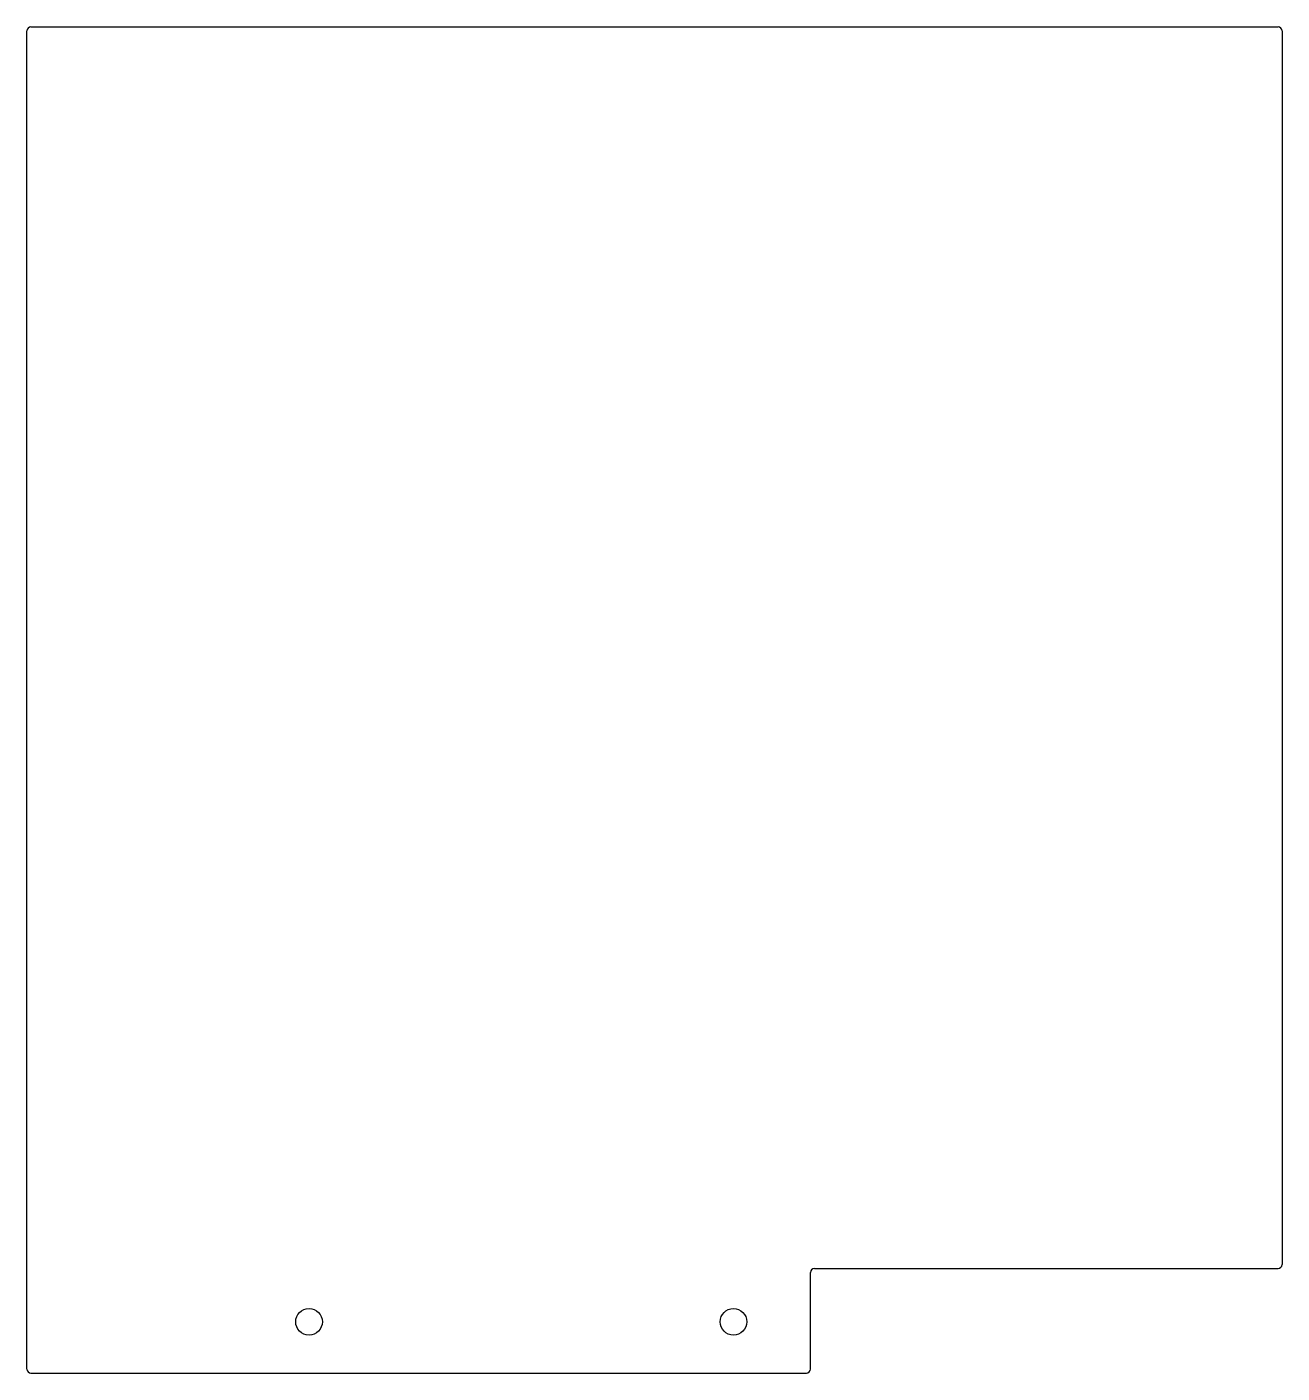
# Model space of a CAD drawing. Header units: millimetres. Extents: x -155 to 155, y 0 to 333.
import ezdxf

# ---------------------------------------------------------------- set-up
doc = ezdxf.new("R2010")
doc.units = ezdxf.units.MM
doc.layers.add('Sketch', color=7, linetype='CONTINUOUS')

msp = doc.modelspace()

# ---------------------------------------------------------------- linework, layer by layer
at = {"layer": 'Sketch'}
for p, q in [((-154.4, 333.375), (154.4, 333.375)), ((-155.4, 1), (-155.4, 332.375)), ((155.4, 332.375), (155.4, 26.9)), ((38.6, 1), (38.6, 24.9)), ((39.6, 25.9), (154.4, 25.9)), ((-154.4, 0), (37.6, 0))]:
    msp.add_line(p, q, dxfattribs=at)
for centre in [(-85.55, 12.7), (19.55, 12.7)]:
    msp.add_circle(centre, 3.302, dxfattribs=at)
for centre, start, end in [((-154.4, 332.375), 90, 180), ((154.4, 332.375), 0, 90), ((154.4, 26.9), -90, 0), ((39.6, 24.9), 90, 180), ((-154.4, 1), -180, -90), ((37.6, 1), -90, 0)]:
    msp.add_arc(centre, 1, start, end, dxfattribs=at)

doc.saveas('drawing.dxf')
